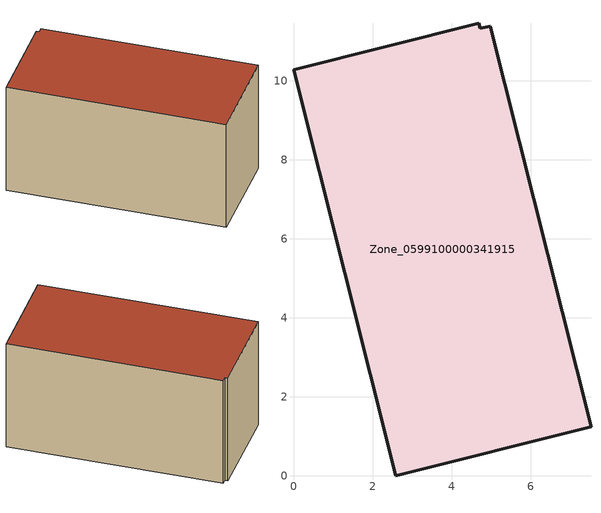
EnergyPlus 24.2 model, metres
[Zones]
Zone_0599100000341915
 floor ground (C_G): 2.59,0 0,10.29 4.69,11.46 4.72,11.33 4.97,11.39 7.53,1.24 z0
 wall outside (C_F): 2.59,0 7.53,1.24 4.97,11.39 4.72,11.33 4.69,11.46 0,10.29 2.59,0 z0:5.74
 roof outside (C_R): 0,10.29 2.59,0 7.53,1.24 4.97,11.39 4.72,11.33 4.69,11.46 z5.74
[BUILDING]
Pand.0599100000341915: North Axis=0; Terrain=City; Loads Convergence Tolerance Value=0.04; Temperature Convergence Tolerance Value=0.4; Solar Distribution=FullExterior; Maximum Number of Warmup Days=25; Minimum Number of Warmup Days=1
[Site:Location]
Rotterdam.The.Hague.AP_ZH_NLD Design_Conditions: Latitude=51.96; Longitude=4.45; Time Zone=1; Elevation=-4.5
[SITE:GROUNDTEMPERATURE:BUILDINGSURFACE]
18, 18, 18, 18, 18, 18, 18, 18, 18, 18, 18, 18
[MATERIAL] Thermal Absorptance=0.9; Solar Absorptance=0.7; Visible Absorptance=0.7
Name | Roughness | Thickness | Conductivity | Density | Specific Heat
G.TI.1992-2005 | MediumSmooth | 0.15 | 0.06 | 540 | 1210
F.TI.1992-2005 | Rough | 0.3 | 0.12 | 1920 | 840
R.TI.1992-2005 | MediumRough | 0.2 | 0.08 | 1500 | 1000
[CONSTRUCTION]
C_G: G.TI.1992-2005
C_F: F.TI.1992-2005
C_R: R.TI.1992-2005
[ZONE]
Zone_0599100000341915: Type=1; Multiplier=1; Ceiling Height=Autocalculate; Volume=Autocalculate; Floor Area=autocalculate; Part of Total Floor Area=Yes
[ZONEINFILTRATION:DESIGNFLOWRATE]
Infil_Zone_0599100000341915: Zone or ZoneList or Space or SpaceList=Zone_0599100000341915; Schedule=AlwaysOn; Design Flow Rate Calculation Method=Flow/Area; Flow Rate per Floor Area=0.0015; Constant Term Coefficient=1; Temperature Term Coefficient=0; Velocity Term Coefficient=0; Velocity Squared Term Coefficient=0
[HVACTEMPLATE:ZONE:IDEALLOADSAIRSYSTEM]
Zone_0599100000341915: Maximum Heating Supply Air Temperature=50; Minimum Cooling Supply Air Temperature=13; Maximum Heating Supply Air Humidity Ratio=0.0156; Minimum Cooling Supply Air Humidity Ratio=0.0077; Heating Limit=NoLimit; Cooling Limit=NoLimit; Dehumidification Control Type=ConstantSensibleHeatRatio; Cooling Sensible Heat Ratio=0.7; Dehumidification Setpoint=60; Humidification Control Type=None; Humidification Setpoint=30; Outdoor Air Method=None; Outdoor Air Flow Rate per Person=0.00944; Outdoor Air Flow Rate per Zone Floor Area=0; Outdoor Air Flow Rate per Zone=0; Demand Controlled Ventilation Type=None; Outdoor Air Economizer Type=NoEconomizer; Heat Recovery Type=None; Sensible Heat Recovery Effectiveness=0.7; Latent Heat Recovery Effectiveness=0.65
[ZONECONTROL:THERMOSTAT]
ThermostatControl_Zone_0599100000341915: Zone or ZoneList=Zone_0599100000341915; Control Type Schedule=DualSetpointControlType; Control 1=Thermostat_Zone_0599100000341915; Temperature Difference Between Cutout And Setpoint=0
[THERMOSTATSETPOINT:DUALSETPOINT]
Thermostat_Zone_0599100000341915: Heating Setpoint Temperature Schedule=HeatingSetpoint_Zone_0599100000341915; Cooling Setpoint Temperature Schedule=CoolingSetpoint_Zone_0599100000341915
[SCHEDULE:COMPACT]
HeatingSetpoint_Zone_0599100000341915: Through: 12/31, For: AllDays, Until: 24:00, 21
CoolingSetpoint_Zone_0599100000341915: Through: 12/31, For: AllDays, Until: 24:00, 24
DualSetpointControlType: Through: 12/31, For: AllDays, Until: 24:00, 4
AlwaysOn: Through: 12/31, For: AllDays, Until: 24:00, 1
